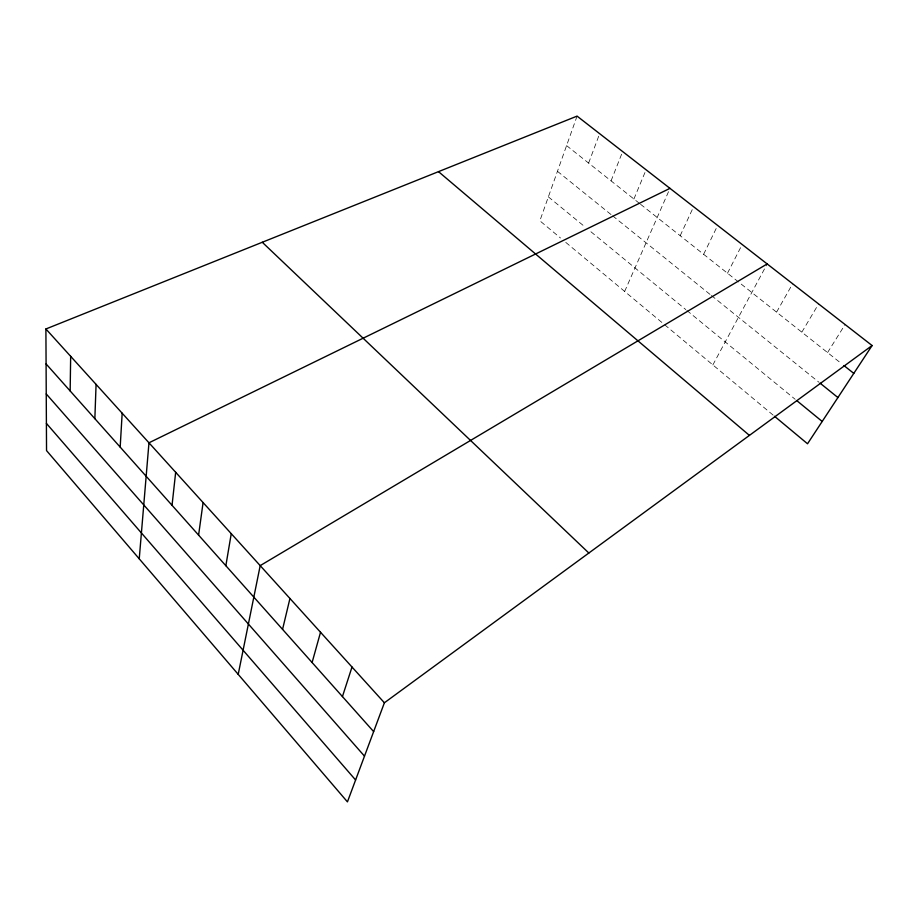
<?xml version="1.0" encoding="UTF-8"?>
<svg xmlns="http://www.w3.org/2000/svg" width="918" height="918" viewBox="0 0 918 918"><rect width="100%" height="100%" fill="white"/><g stroke="black" fill="none" stroke-linecap="round" stroke-linejoin="round"><path stroke-width="0.69" stroke-dasharray="4.59 3.44" d="M577.066 116.116L539.864 220.802L560.519 238.014M588.622 163.083L599.649 133.672M611.055 180.88L622.656 151.573M633.913 198.999L646.1 169.796M624.653 291.442L669.429 189.636M680.192 235.708L693.595 206.734M703.624 254.297L717.669 225.449M727.492 273.22L742.18 244.509M712.861 364.916L767.173 263.936M776.582 312.143L792.647 283.742M801.827 332.167L818.615 303.938M827.566 352.581L845.088 324.536M566.59 145.606L639.456 203.394M640.557 204.278L841.772 363.849M557.456 171.322L611.595 214.996M612.662 215.856L710.291 294.598M711.393 295.493L819.017 382.301M548.379 196.877L585.558 227.366M590.928 231.772L685.815 309.596M686.894 310.491L795.149 399.284M565.775 242.386L663.622 323.893M664.712 324.811L773.449 415.384"/><path stroke-width="1.38" d="M70.158 390.953L70.663 356.322M94.852 418.665L96.08 384.39M120.178 447.089L122.174 413.203M139.238 558.821L148.968 442.797L669.979 188.362M172.045 505.313L175.671 472.288M198.598 535.114L203.085 502.571M225.851 565.706L231.256 533.668M238.21 674.363L260.196 565.626L767.173 263.936M282.56 629.369L289.939 598.479M312.097 662.521L320.531 632.261M342.437 696.578L352.007 667.019M872.1 345.535L384.39 702.786L347.44 801.884L46.543 450.6L45.9 328.977L577.066 116.116L872.1 345.535L807.53 443.773L774.54 416.29M843.963 365.582L853.797 373.385M820.13 383.196L837.916 397.551M797.283 401.028L822.195 421.465M438.506 171.643L749.421 435.396M262.273 242.26L588.851 553.026M45.9 328.977L384.39 702.786M46.084 363.93L373.649 731.612M46.244 393.948L364.492 756.145M46.393 423.382L355.599 780.002"/></g></svg>
